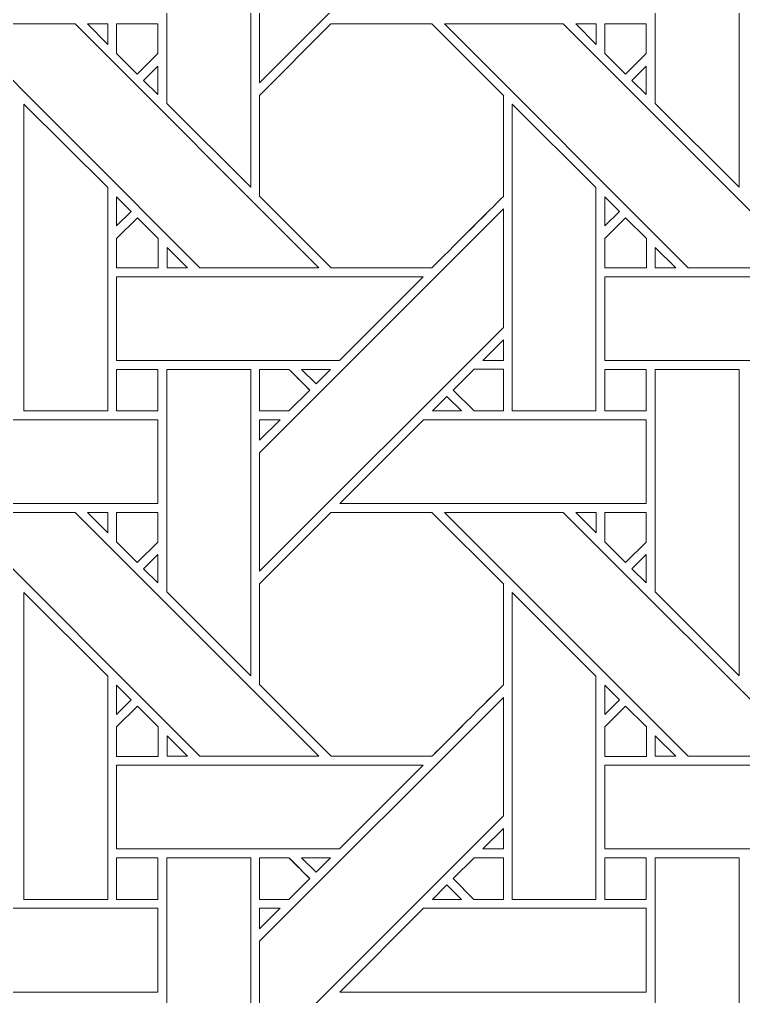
# Model space of a CAD drawing. Header units: inches. Extents: x 6.4 to 18.4, y 3.1 to 15.1.
# Drawn here: x 9.308 to 10.714, y 11.712 to 13.61 of the extents above; entities that cross this region are included whole.
import ezdxf

# ---------------------------------------------------------------- set-up
doc = ezdxf.new("R2010")
doc.units = ezdxf.units.IN
doc.header["$MEASUREMENT"] = 0
doc.layers.add('Design', color=7, linetype='Continuous', lineweight=0)

msp = doc.modelspace()

# ---------------------------------------------------------------- linework, layer by layer
at = {"layer": 'Design'}
for points, knots in [([(18.3821, 15.0948), (18.3821, 15.0948), (6.3829, 15.0948), (6.3829, 15.0948), (6.3829, 15.0948), (6.3829, 3.0948), (6.3829, 3.0948), (6.3829, 3.0948), (18.3829, 3.0948), (18.3829, 3.0948), (18.3829, 3.0948), (18.3829, 15.0948), (18.3829, 15.0948), (18.3829, 15.0948), (18.3821, 15.0948), (18.3821, 15.0948)], [0, 0, 0, 0, 1, 1, 1, 2, 2, 2, 3, 3, 3, 4, 4, 4, 5, 5, 5, 5]), ([(17.6485, 14.3611), (17.6485, 14.3611), (7.1165, 14.3611), (7.1165, 14.3611), (7.1165, 14.3611), (7.1165, 3.8284), (7.1165, 3.8284), (7.1165, 3.8284), (17.6492, 3.8284), (17.6492, 3.8284), (17.6492, 3.8284), (17.6492, 14.3611), (17.6492, 14.3611), (17.6492, 14.3611), (17.6485, 14.3611), (17.6485, 14.3611)], [0, 0, 0, 0, 1, 1, 1, 2, 2, 2, 3, 3, 3, 4, 4, 4, 5, 5, 5, 5]), ([(10.2479, 13.9603), (10.2479, 13.9603), (9.7742, 13.4866), (9.7742, 13.4866), (9.7742, 13.4866), (9.7742, 13.7167), (9.7742, 13.7167), (9.7742, 13.7167), (10.2479, 14.1903), (10.2479, 14.1903), (10.2479, 14.1903), (10.2479, 13.9603), (10.2479, 13.9603)], [0, 0, 0, 0, 1, 1, 1, 2, 2, 2, 3, 3, 3, 4, 4, 4, 4]), ([(9.5942, 13.4466), (9.5942, 13.4466), (9.5942, 13.8788), (9.5942, 13.8788), (9.5942, 13.8788), (9.7571, 13.8788), (9.7571, 13.8788), (9.7571, 13.8788), (9.7571, 13.2837), (9.7571, 13.2837), (9.7571, 13.2837), (9.5942, 13.4466), (9.5942, 13.4466)], [0, 0, 0, 0, 1, 1, 1, 2, 2, 2, 3, 3, 3, 4, 4, 4, 4]), ([(10.5429, 13.4466), (10.5429, 13.4466), (10.5429, 13.8788), (10.5429, 13.8788), (10.5429, 13.8788), (10.7058, 13.8788), (10.7058, 13.8788), (10.7058, 13.8788), (10.7058, 13.2837), (10.7058, 13.2837), (10.7058, 13.2837), (10.5429, 13.4466), (10.5429, 13.4466)], [0, 0, 0, 0, 1, 1, 1, 2, 2, 2, 3, 3, 3, 4, 4, 4, 4]), ([(9.8892, 13.1273), (9.8892, 13.1273), (9.6582, 13.1273), (9.6582, 13.1273), (9.6582, 13.1273), (9.1846, 13.601), (9.1846, 13.601), (9.1846, 13.601), (9.4156, 13.601), (9.4156, 13.601), (9.4156, 13.601), (9.8892, 13.1273), (9.8892, 13.1273)], [0, 0, 0, 0, 1, 1, 1, 2, 2, 2, 3, 3, 3, 4, 4, 4, 4]), ([(9.4397, 13.601), (9.4397, 13.601), (9.4791, 13.601), (9.4791, 13.601), (9.4791, 13.601), (9.4791, 13.5611), (9.4791, 13.5611), (9.4791, 13.5611), (9.4397, 13.601), (9.4397, 13.601)], [0, 0, 0, 0, 1, 1, 1, 2, 2, 2, 3, 3, 3, 3]), ([(9.5766, 13.601), (9.5766, 13.601), (9.5766, 13.5434), (9.5766, 13.5434), (9.5766, 13.5434), (9.5366, 13.5035), (9.5366, 13.5035), (9.5366, 13.5035), (9.4963, 13.5438), (9.4963, 13.5438), (9.4963, 13.5438), (9.4963, 13.601), (9.4963, 13.601), (9.4963, 13.601), (9.5766, 13.601), (9.5766, 13.601)], [0, 0, 0, 0, 1, 1, 1, 2, 2, 2, 3, 3, 3, 4, 4, 4, 5, 5, 5, 5]), ([(9.5766, 13.5434), (9.5766, 13.5434), (9.5366, 13.5035), (9.5366, 13.5035), (9.5366, 13.5035), (9.4963, 13.5438), (9.4963, 13.5438), (9.4963, 13.5438), (9.4963, 13.601), (9.4963, 13.601), (9.4963, 13.601), (9.5766, 13.601), (9.5766, 13.601), (9.5766, 13.601), (9.5766, 13.5434), (9.5766, 13.5434)], [0, 0, 0, 0, 1, 1, 1, 2, 2, 2, 3, 3, 3, 4, 4, 4, 5, 5, 5, 5]), ([(9.9129, 13.601), (9.9129, 13.601), (10.1091, 13.601), (10.1091, 13.601), (10.1091, 13.601), (10.2478, 13.4623), (10.2478, 13.4623), (10.2478, 13.4623), (10.2478, 13.2661), (10.2478, 13.2661), (10.23, 13.2481), (10.1181, 13.1364), (10.1091, 13.1274), (10.1091, 13.1274), (9.9134, 13.1274), (9.9134, 13.1274), (9.9134, 13.1274), (9.7742, 13.2666), (9.7742, 13.2666), (9.7742, 13.2666), (9.7742, 13.4623), (9.7742, 13.4623), (9.7742, 13.4623), (9.9129, 13.601), (9.9129, 13.601)], [0, 0, 0, 0, 1, 1, 1, 2, 2, 2, 3, 3, 3, 4, 4, 4, 5, 5, 5, 6, 6, 6, 7, 7, 7, 8, 8, 8, 8]), ([(10.2478, 13.4623), (10.2478, 13.4623), (10.2478, 13.2661), (10.2478, 13.2661), (10.23, 13.248), (10.118, 13.1363), (10.1091, 13.1274), (10.1091, 13.1274), (9.9134, 13.1274), (9.9134, 13.1274), (9.9134, 13.1274), (9.7742, 13.2666), (9.7742, 13.2666), (9.7742, 13.2666), (9.7742, 13.4623), (9.7742, 13.4623), (9.7742, 13.4623), (9.9129, 13.601), (9.9129, 13.601), (9.9129, 13.601), (10.1091, 13.601), (10.1091, 13.601), (10.1091, 13.601), (10.2478, 13.4623), (10.2478, 13.4623)], [0, 0, 0, 0, 1, 1, 1, 2, 2, 2, 3, 3, 3, 4, 4, 4, 5, 5, 5, 6, 6, 6, 7, 7, 7, 8, 8, 8, 8]), ([(10.838, 13.1273), (10.838, 13.1273), (10.6069, 13.1273), (10.6069, 13.1273), (10.6069, 13.1273), (10.1334, 13.601), (10.1334, 13.601), (10.1334, 13.601), (10.3643, 13.601), (10.3643, 13.601), (10.3643, 13.601), (10.838, 13.1273), (10.838, 13.1273)], [0, 0, 0, 0, 1, 1, 1, 2, 2, 2, 3, 3, 3, 4, 4, 4, 4]), ([(10.3884, 13.601), (10.3884, 13.601), (10.4279, 13.601), (10.4279, 13.601), (10.4279, 13.601), (10.4279, 13.5611), (10.4279, 13.5611), (10.4279, 13.5611), (10.3884, 13.601), (10.3884, 13.601)], [0, 0, 0, 0, 1, 1, 1, 2, 2, 2, 3, 3, 3, 3]), ([(10.5253, 13.601), (10.5253, 13.601), (10.5253, 13.5434), (10.5253, 13.5434), (10.5253, 13.5434), (10.4854, 13.5035), (10.4854, 13.5035), (10.4854, 13.5035), (10.445, 13.5438), (10.445, 13.5438), (10.445, 13.5438), (10.445, 13.601), (10.445, 13.601), (10.445, 13.601), (10.5253, 13.601), (10.5253, 13.601)], [0, 0, 0, 0, 1, 1, 1, 2, 2, 2, 3, 3, 3, 4, 4, 4, 5, 5, 5, 5]), ([(10.5253, 13.5434), (10.5253, 13.5434), (10.4854, 13.5035), (10.4854, 13.5035), (10.4854, 13.5035), (10.445, 13.5438), (10.445, 13.5438), (10.445, 13.5438), (10.445, 13.601), (10.445, 13.601), (10.445, 13.601), (10.5253, 13.601), (10.5253, 13.601), (10.5253, 13.601), (10.5253, 13.5434), (10.5253, 13.5434)], [0, 0, 0, 0, 1, 1, 1, 2, 2, 2, 3, 3, 3, 4, 4, 4, 5, 5, 5, 5]), ([(9.5766, 13.5191), (9.5766, 13.5191), (9.5766, 13.464), (9.5766, 13.464), (9.5766, 13.464), (9.5488, 13.4913), (9.5488, 13.4913), (9.5488, 13.4913), (9.5766, 13.5191), (9.5766, 13.5191)], [0, 0, 0, 0, 1, 1, 1, 2, 2, 2, 3, 3, 3, 3]), ([(10.5253, 13.5191), (10.5253, 13.5191), (10.5253, 13.464), (10.5253, 13.464), (10.5253, 13.464), (10.4976, 13.4913), (10.4976, 13.4913), (10.4976, 13.4913), (10.5253, 13.5191), (10.5253, 13.5191)], [0, 0, 0, 0, 1, 1, 1, 2, 2, 2, 3, 3, 3, 3]), ([(9.3163, 12.8493), (9.3163, 12.8493), (9.3163, 13.4452), (9.3163, 13.4452), (9.3163, 13.4452), (9.4791, 13.283), (9.4791, 13.283), (9.4791, 13.283), (9.4791, 12.8493), (9.4791, 12.8493), (9.4791, 12.8493), (9.3163, 12.8493), (9.3163, 12.8493)], [0, 0, 0, 0, 1, 1, 1, 2, 2, 2, 3, 3, 3, 4, 4, 4, 4]), ([(10.265, 12.8493), (10.265, 12.8493), (10.265, 13.4452), (10.265, 13.4452), (10.265, 13.4452), (10.4278, 13.283), (10.4278, 13.283), (10.4278, 13.283), (10.4278, 12.8493), (10.4278, 12.8493), (10.4278, 12.8493), (10.265, 12.8493), (10.265, 12.8493)], [0, 0, 0, 0, 1, 1, 1, 2, 2, 2, 3, 3, 3, 4, 4, 4, 4]), ([(9.4964, 13.2088), (9.4964, 13.2088), (9.4964, 13.2655), (9.4964, 13.2655), (9.4964, 13.2655), (9.5246, 13.2369), (9.5246, 13.2369), (9.5246, 13.2369), (9.4964, 13.2088), (9.4964, 13.2088)], [0, 0, 0, 0, 1, 1, 1, 2, 2, 2, 3, 3, 3, 3]), ([(10.4451, 13.2088), (10.4451, 13.2088), (10.4451, 13.2655), (10.4451, 13.2655), (10.4451, 13.2655), (10.4733, 13.2369), (10.4733, 13.2369), (10.4733, 13.2369), (10.4451, 13.2088), (10.4451, 13.2088)], [0, 0, 0, 0, 1, 1, 1, 2, 2, 2, 3, 3, 3, 3]), ([(10.2479, 13.0116), (10.2479, 13.0116), (9.7742, 12.5379), (9.7742, 12.5379), (9.7742, 12.5379), (9.7742, 12.768), (9.7742, 12.768), (9.7742, 12.768), (10.2479, 13.2416), (10.2479, 13.2416), (10.2479, 13.2416), (10.2479, 13.0116), (10.2479, 13.0116)], [0, 0, 0, 0, 1, 1, 1, 2, 2, 2, 3, 3, 3, 4, 4, 4, 4]), ([(9.4963, 13.1271), (9.4963, 13.1271), (9.4963, 13.1844), (9.4963, 13.1844), (9.4963, 13.1844), (9.5367, 13.2247), (9.5367, 13.2247), (9.5367, 13.2247), (9.577, 13.1844), (9.577, 13.1844), (9.577, 13.1844), (9.577, 13.1271), (9.577, 13.1271), (9.577, 13.1271), (9.4963, 13.1271), (9.4963, 13.1271)], [0, 0, 0, 0, 1, 1, 1, 2, 2, 2, 3, 3, 3, 4, 4, 4, 5, 5, 5, 5]), ([(9.5367, 13.2247), (9.5367, 13.2247), (9.577, 13.1844), (9.577, 13.1844), (9.577, 13.1844), (9.577, 13.1271), (9.577, 13.1271), (9.577, 13.1271), (9.4963, 13.1271), (9.4963, 13.1271), (9.4963, 13.1271), (9.4963, 13.1844), (9.4963, 13.1844), (9.4963, 13.1844), (9.5367, 13.2247), (9.5367, 13.2247)], [0, 0, 0, 0, 1, 1, 1, 2, 2, 2, 3, 3, 3, 4, 4, 4, 5, 5, 5, 5]), ([(10.4451, 13.1271), (10.4451, 13.1271), (10.4451, 13.1844), (10.4451, 13.1844), (10.4451, 13.1844), (10.4854, 13.2247), (10.4854, 13.2247), (10.4854, 13.2247), (10.5257, 13.1844), (10.5257, 13.1844), (10.5257, 13.1844), (10.5257, 13.1271), (10.5257, 13.1271), (10.5257, 13.1271), (10.4451, 13.1271), (10.4451, 13.1271)], [0, 0, 0, 0, 1, 1, 1, 2, 2, 2, 3, 3, 3, 4, 4, 4, 5, 5, 5, 5]), ([(10.4854, 13.2247), (10.4854, 13.2247), (10.5257, 13.1844), (10.5257, 13.1844), (10.5257, 13.1844), (10.5257, 13.1271), (10.5257, 13.1271), (10.5257, 13.1271), (10.4451, 13.1271), (10.4451, 13.1271), (10.4451, 13.1271), (10.4451, 13.1844), (10.4451, 13.1844), (10.4451, 13.1844), (10.4854, 13.2247), (10.4854, 13.2247)], [0, 0, 0, 0, 1, 1, 1, 2, 2, 2, 3, 3, 3, 4, 4, 4, 5, 5, 5, 5]), ([(9.5943, 13.1273), (9.5943, 13.1273), (9.5943, 13.1671), (9.5943, 13.1671), (9.5943, 13.1671), (9.634, 13.1273), (9.634, 13.1273), (9.634, 13.1273), (9.5943, 13.1273), (9.5943, 13.1273)], [0, 0, 0, 0, 1, 1, 1, 2, 2, 2, 3, 3, 3, 3]), ([(10.543, 13.1273), (10.543, 13.1273), (10.543, 13.1671), (10.543, 13.1671), (10.543, 13.1671), (10.5827, 13.1273), (10.5827, 13.1273), (10.5827, 13.1273), (10.543, 13.1273), (10.543, 13.1273)], [0, 0, 0, 0, 1, 1, 1, 2, 2, 2, 3, 3, 3, 3]), ([(10.0921, 13.1101), (10.0921, 13.1101), (9.9293, 12.9474), (9.9293, 12.9474), (9.9293, 12.9474), (9.4964, 12.9474), (9.4964, 12.9474), (9.4964, 12.9474), (9.4964, 13.1101), (9.4964, 13.1101), (9.4964, 13.1101), (10.0921, 13.1101), (10.0921, 13.1101)], [0, 0, 0, 0, 1, 1, 1, 2, 2, 2, 3, 3, 3, 4, 4, 4, 4]), ([(11.0408, 13.1101), (11.0408, 13.1101), (10.8781, 12.9474), (10.8781, 12.9474), (10.8781, 12.9474), (10.4451, 12.9474), (10.4451, 12.9474), (10.4451, 12.9474), (10.4451, 13.1101), (10.4451, 13.1101), (10.4451, 13.1101), (11.0408, 13.1101), (11.0408, 13.1101)], [0, 0, 0, 0, 1, 1, 1, 2, 2, 2, 3, 3, 3, 4, 4, 4, 4]), ([(10.2479, 12.9474), (10.2479, 12.9474), (10.2081, 12.9474), (10.2081, 12.9474), (10.2081, 12.9474), (10.2479, 12.9872), (10.2479, 12.9872), (10.2479, 12.9872), (10.2479, 12.9474), (10.2479, 12.9474)], [0, 0, 0, 0, 1, 1, 1, 2, 2, 2, 3, 3, 3, 3]), ([(9.4963, 12.9301), (9.4963, 12.9301), (9.5766, 12.9301), (9.5766, 12.9301), (9.5766, 12.9301), (9.5766, 12.8494), (9.5766, 12.8494), (9.5766, 12.8494), (9.4963, 12.8494), (9.4963, 12.8494), (9.4963, 12.8494), (9.4963, 12.9301), (9.4963, 12.9301)], [0, 0, 0, 0, 1, 1, 1, 2, 2, 2, 3, 3, 3, 4, 4, 4, 4]), ([(9.5766, 12.9301), (9.5766, 12.9301), (9.5766, 12.8494), (9.5766, 12.8494), (9.5766, 12.8494), (9.4963, 12.8494), (9.4963, 12.8494), (9.4963, 12.8494), (9.4963, 12.9301), (9.4963, 12.9301), (9.4963, 12.9301), (9.5766, 12.9301), (9.5766, 12.9301)], [0, 0, 0, 0, 1, 1, 1, 2, 2, 2, 3, 3, 3, 4, 4, 4, 4]), ([(9.5942, 12.4979), (9.5942, 12.4979), (9.5942, 12.9301), (9.5942, 12.9301), (9.5942, 12.9301), (9.7571, 12.9301), (9.7571, 12.9301), (9.7571, 12.9301), (9.7571, 12.335), (9.7571, 12.335), (9.7571, 12.335), (9.5942, 12.4979), (9.5942, 12.4979)], [0, 0, 0, 0, 1, 1, 1, 2, 2, 2, 3, 3, 3, 4, 4, 4, 4]), ([(9.8313, 12.9301), (9.8364, 12.925), (9.8672, 12.8942), (9.8716, 12.8898), (9.8716, 12.8898), (9.8312, 12.8494), (9.8312, 12.8494), (9.8312, 12.8494), (9.7742, 12.8494), (9.7742, 12.8494), (9.7742, 12.8494), (9.7742, 12.9301), (9.7742, 12.9301), (9.7742, 12.9301), (9.8313, 12.9301), (9.8313, 12.9301)], [0, 0, 0, 0, 1, 1, 1, 2, 2, 2, 3, 3, 3, 4, 4, 4, 5, 5, 5, 5]), ([(9.8557, 12.9056), (9.8557, 12.9056), (9.8716, 12.8898), (9.8716, 12.8898), (9.8716, 12.8898), (9.8312, 12.8494), (9.8312, 12.8494), (9.8312, 12.8494), (9.7742, 12.8494), (9.7742, 12.8494), (9.7742, 12.8494), (9.7742, 12.9301), (9.7742, 12.9301), (9.7742, 12.9301), (9.8313, 12.9301), (9.8313, 12.9301), (9.8366, 12.9248), (9.8465, 12.9149), (9.8557, 12.9056)], [0, 0, 0, 0, 1, 1, 1, 2, 2, 2, 3, 3, 3, 4, 4, 4, 5, 5, 5, 6, 6, 6, 6]), ([(9.8556, 12.9301), (9.8556, 12.9301), (9.9121, 12.9301), (9.9121, 12.9301), (9.9121, 12.9301), (9.8838, 12.9019), (9.8838, 12.9019), (9.8838, 12.9019), (9.8556, 12.9301), (9.8556, 12.9301)], [0, 0, 0, 0, 1, 1, 1, 2, 2, 2, 3, 3, 3, 3]), ([(10.1908, 12.8494), (10.1908, 12.8494), (10.1504, 12.8897), (10.1504, 12.8897), (10.1504, 12.8897), (10.1908, 12.9302), (10.1908, 12.9302), (10.1908, 12.9302), (10.2479, 12.9302), (10.2479, 12.9302), (10.2479, 12.9302), (10.2479, 12.8494), (10.2479, 12.8494), (10.2479, 12.8494), (10.1908, 12.8494), (10.1908, 12.8494)], [0, 0, 0, 0, 1, 1, 1, 2, 2, 2, 3, 3, 3, 4, 4, 4, 5, 5, 5, 5]), ([(10.1504, 12.8897), (10.1504, 12.8897), (10.1908, 12.9302), (10.1908, 12.9302), (10.1908, 12.9302), (10.2479, 12.9302), (10.2479, 12.9302), (10.2479, 12.9302), (10.2479, 12.8494), (10.2479, 12.8494), (10.2479, 12.8494), (10.1908, 12.8494), (10.1908, 12.8494), (10.1908, 12.8494), (10.1504, 12.8897), (10.1504, 12.8897)], [0, 0, 0, 0, 1, 1, 1, 2, 2, 2, 3, 3, 3, 4, 4, 4, 5, 5, 5, 5]), ([(10.4451, 12.8494), (10.4451, 12.8494), (10.4451, 12.9301), (10.4451, 12.9301), (10.4451, 12.9301), (10.5253, 12.9301), (10.5253, 12.9301), (10.5253, 12.9301), (10.5253, 12.8494), (10.5253, 12.8494), (10.5253, 12.8494), (10.4451, 12.8494), (10.4451, 12.8494)], [0, 0, 0, 0, 1, 1, 1, 2, 2, 2, 3, 3, 3, 4, 4, 4, 4]), ([(10.5253, 12.9301), (10.5253, 12.9301), (10.5253, 12.8494), (10.5253, 12.8494), (10.5253, 12.8494), (10.4451, 12.8494), (10.4451, 12.8494), (10.4451, 12.8494), (10.4451, 12.9301), (10.4451, 12.9301), (10.4451, 12.9301), (10.5253, 12.9301), (10.5253, 12.9301)], [0, 0, 0, 0, 1, 1, 1, 2, 2, 2, 3, 3, 3, 4, 4, 4, 4]), ([(10.5429, 12.4979), (10.5429, 12.4979), (10.5429, 12.9301), (10.5429, 12.9301), (10.5429, 12.9301), (10.7058, 12.9301), (10.7058, 12.9301), (10.7058, 12.9301), (10.7058, 12.335), (10.7058, 12.335), (10.7058, 12.335), (10.5429, 12.4979), (10.5429, 12.4979)], [0, 0, 0, 0, 1, 1, 1, 2, 2, 2, 3, 3, 3, 4, 4, 4, 4]), ([(10.1666, 12.8493), (10.1666, 12.8493), (10.11, 12.8493), (10.11, 12.8493), (10.11, 12.8493), (10.1383, 12.8776), (10.1383, 12.8776), (10.1383, 12.8776), (10.1666, 12.8493), (10.1666, 12.8493)], [0, 0, 0, 0, 1, 1, 1, 2, 2, 2, 3, 3, 3, 3]), ([(9.5766, 12.8322), (9.5766, 12.8322), (9.5766, 12.6694), (9.5766, 12.6694), (9.5766, 12.6694), (8.9813, 12.6694), (8.9813, 12.6694), (8.9813, 12.6694), (9.1442, 12.8322), (9.1442, 12.8322), (9.1442, 12.8322), (9.5766, 12.8322), (9.5766, 12.8322)], [0, 0, 0, 0, 1, 1, 1, 2, 2, 2, 3, 3, 3, 4, 4, 4, 4]), ([(9.8141, 12.8322), (9.8141, 12.8322), (9.7742, 12.7924), (9.7742, 12.7924), (9.7742, 12.7924), (9.7742, 12.8322), (9.7742, 12.8322), (9.7742, 12.8322), (9.8141, 12.8322), (9.8141, 12.8322)], [0, 0, 0, 0, 1, 1, 1, 2, 2, 2, 3, 3, 3, 3]), ([(10.5253, 12.8322), (10.5253, 12.8322), (10.5253, 12.6694), (10.5253, 12.6694), (10.5253, 12.6694), (9.9301, 12.6694), (9.9301, 12.6694), (9.9301, 12.6694), (10.0929, 12.8322), (10.0929, 12.8322), (10.0929, 12.8322), (10.5253, 12.8322), (10.5253, 12.8322)], [0, 0, 0, 0, 1, 1, 1, 2, 2, 2, 3, 3, 3, 4, 4, 4, 4]), ([(9.8892, 12.1786), (9.8892, 12.1786), (9.6582, 12.1786), (9.6582, 12.1786), (9.6582, 12.1786), (9.1846, 12.6522), (9.1846, 12.6522), (9.1846, 12.6522), (9.4156, 12.6522), (9.4156, 12.6522), (9.4156, 12.6522), (9.8892, 12.1786), (9.8892, 12.1786)], [0, 0, 0, 0, 1, 1, 1, 2, 2, 2, 3, 3, 3, 4, 4, 4, 4]), ([(9.4397, 12.6522), (9.4397, 12.6522), (9.4791, 12.6522), (9.4791, 12.6522), (9.4791, 12.6522), (9.4791, 12.6124), (9.4791, 12.6124), (9.4791, 12.6124), (9.4397, 12.6522), (9.4397, 12.6522)], [0, 0, 0, 0, 1, 1, 1, 2, 2, 2, 3, 3, 3, 3]), ([(9.5766, 12.6523), (9.5766, 12.6523), (9.5766, 12.5947), (9.5766, 12.5947), (9.5766, 12.5947), (9.5366, 12.5547), (9.5366, 12.5547), (9.5366, 12.5547), (9.4963, 12.5951), (9.4963, 12.5951), (9.4963, 12.5951), (9.4963, 12.6523), (9.4963, 12.6523), (9.4963, 12.6523), (9.5766, 12.6523), (9.5766, 12.6523)], [0, 0, 0, 0, 1, 1, 1, 2, 2, 2, 3, 3, 3, 4, 4, 4, 5, 5, 5, 5]), ([(9.5766, 12.5947), (9.5766, 12.5947), (9.5366, 12.5547), (9.5366, 12.5547), (9.5366, 12.5547), (9.4963, 12.5951), (9.4963, 12.5951), (9.4963, 12.5951), (9.4963, 12.6523), (9.4963, 12.6523), (9.4963, 12.6523), (9.5766, 12.6523), (9.5766, 12.6523), (9.5766, 12.6523), (9.5766, 12.5947), (9.5766, 12.5947)], [0, 0, 0, 0, 1, 1, 1, 2, 2, 2, 3, 3, 3, 4, 4, 4, 5, 5, 5, 5]), ([(9.9129, 12.6523), (9.9129, 12.6523), (10.1091, 12.6523), (10.1091, 12.6523), (10.1091, 12.6523), (10.2478, 12.5135), (10.2478, 12.5135), (10.2478, 12.5135), (10.2478, 12.3173), (10.2478, 12.3173), (10.23, 12.2994), (10.1181, 12.1876), (10.1091, 12.1786), (10.1091, 12.1786), (9.9134, 12.1786), (9.9134, 12.1786), (9.9134, 12.1786), (9.7742, 12.3179), (9.7742, 12.3179), (9.7742, 12.3179), (9.7742, 12.5135), (9.7742, 12.5135), (9.7742, 12.5135), (9.9129, 12.6523), (9.9129, 12.6523)], [0, 0, 0, 0, 1, 1, 1, 2, 2, 2, 3, 3, 3, 4, 4, 4, 5, 5, 5, 6, 6, 6, 7, 7, 7, 8, 8, 8, 8]), ([(10.2478, 12.5135), (10.2478, 12.5135), (10.2478, 12.3173), (10.2478, 12.3173), (10.2301, 12.2995), (10.1182, 12.1877), (10.1091, 12.1786), (10.1091, 12.1786), (9.9134, 12.1786), (9.9134, 12.1786), (9.9134, 12.1786), (9.7742, 12.3179), (9.7742, 12.3179), (9.7742, 12.3179), (9.7742, 12.5135), (9.7742, 12.5135), (9.7742, 12.5135), (9.9129, 12.6523), (9.9129, 12.6523), (9.9129, 12.6523), (10.1091, 12.6523), (10.1091, 12.6523), (10.1091, 12.6523), (10.2478, 12.5135), (10.2478, 12.5135)], [0, 0, 0, 0, 1, 1, 1, 2, 2, 2, 3, 3, 3, 4, 4, 4, 5, 5, 5, 6, 6, 6, 7, 7, 7, 8, 8, 8, 8]), ([(10.838, 12.1786), (10.838, 12.1786), (10.6069, 12.1786), (10.6069, 12.1786), (10.6069, 12.1786), (10.1334, 12.6522), (10.1334, 12.6522), (10.1334, 12.6522), (10.3643, 12.6522), (10.3643, 12.6522), (10.3643, 12.6522), (10.838, 12.1786), (10.838, 12.1786)], [0, 0, 0, 0, 1, 1, 1, 2, 2, 2, 3, 3, 3, 4, 4, 4, 4]), ([(10.3884, 12.6522), (10.3884, 12.6522), (10.4279, 12.6522), (10.4279, 12.6522), (10.4279, 12.6522), (10.4279, 12.6124), (10.4279, 12.6124), (10.4279, 12.6124), (10.3884, 12.6522), (10.3884, 12.6522)], [0, 0, 0, 0, 1, 1, 1, 2, 2, 2, 3, 3, 3, 3]), ([(10.5253, 12.6523), (10.5253, 12.6523), (10.5253, 12.5947), (10.5253, 12.5947), (10.5253, 12.5947), (10.4854, 12.5547), (10.4854, 12.5547), (10.4854, 12.5547), (10.445, 12.5951), (10.445, 12.5951), (10.445, 12.5951), (10.445, 12.6523), (10.445, 12.6523), (10.445, 12.6523), (10.5253, 12.6523), (10.5253, 12.6523)], [0, 0, 0, 0, 1, 1, 1, 2, 2, 2, 3, 3, 3, 4, 4, 4, 5, 5, 5, 5]), ([(10.5253, 12.5947), (10.5253, 12.5947), (10.4854, 12.5547), (10.4854, 12.5547), (10.4854, 12.5547), (10.445, 12.5951), (10.445, 12.5951), (10.445, 12.5951), (10.445, 12.6523), (10.445, 12.6523), (10.445, 12.6523), (10.5253, 12.6523), (10.5253, 12.6523), (10.5253, 12.6523), (10.5253, 12.5947), (10.5253, 12.5947)], [0, 0, 0, 0, 1, 1, 1, 2, 2, 2, 3, 3, 3, 4, 4, 4, 5, 5, 5, 5]), ([(9.5766, 12.5704), (9.5766, 12.5704), (9.5766, 12.5152), (9.5766, 12.5152), (9.5766, 12.5152), (9.5488, 12.5426), (9.5488, 12.5426), (9.5488, 12.5426), (9.5766, 12.5704), (9.5766, 12.5704)], [0, 0, 0, 0, 1, 1, 1, 2, 2, 2, 3, 3, 3, 3]), ([(10.5253, 12.5704), (10.5253, 12.5704), (10.5253, 12.5152), (10.5253, 12.5152), (10.5253, 12.5152), (10.4976, 12.5426), (10.4976, 12.5426), (10.4976, 12.5426), (10.5253, 12.5704), (10.5253, 12.5704)], [0, 0, 0, 0, 1, 1, 1, 2, 2, 2, 3, 3, 3, 3]), ([(9.3163, 11.9006), (9.3163, 11.9006), (9.3163, 12.4964), (9.3163, 12.4964), (9.3163, 12.4964), (9.4791, 12.3343), (9.4791, 12.3343), (9.4791, 12.3343), (9.4791, 11.9006), (9.4791, 11.9006), (9.4791, 11.9006), (9.3163, 11.9006), (9.3163, 11.9006)], [0, 0, 0, 0, 1, 1, 1, 2, 2, 2, 3, 3, 3, 4, 4, 4, 4]), ([(10.265, 11.9006), (10.265, 11.9006), (10.265, 12.4964), (10.265, 12.4964), (10.265, 12.4964), (10.4278, 12.3343), (10.4278, 12.3343), (10.4278, 12.3343), (10.4278, 11.9006), (10.4278, 11.9006), (10.4278, 11.9006), (10.265, 11.9006), (10.265, 11.9006)], [0, 0, 0, 0, 1, 1, 1, 2, 2, 2, 3, 3, 3, 4, 4, 4, 4]), ([(9.4964, 12.26), (9.4964, 12.26), (9.4964, 12.3168), (9.4964, 12.3168), (9.4964, 12.3168), (9.5246, 12.2882), (9.5246, 12.2882), (9.5246, 12.2882), (9.4964, 12.26), (9.4964, 12.26)], [0, 0, 0, 0, 1, 1, 1, 2, 2, 2, 3, 3, 3, 3]), ([(10.4451, 12.26), (10.4451, 12.26), (10.4451, 12.3168), (10.4451, 12.3168), (10.4451, 12.3168), (10.4733, 12.2882), (10.4733, 12.2882), (10.4733, 12.2882), (10.4451, 12.26), (10.4451, 12.26)], [0, 0, 0, 0, 1, 1, 1, 2, 2, 2, 3, 3, 3, 3]), ([(10.2479, 12.0628), (10.2479, 12.0628), (9.7742, 11.5892), (9.7742, 11.5892), (9.7742, 11.5892), (9.7742, 11.8193), (9.7742, 11.8193), (9.7742, 11.8193), (10.2479, 12.2929), (10.2479, 12.2929), (10.2479, 12.2929), (10.2479, 12.0628), (10.2479, 12.0628)], [0, 0, 0, 0, 1, 1, 1, 2, 2, 2, 3, 3, 3, 4, 4, 4, 4]), ([(9.4963, 12.1784), (9.4963, 12.1784), (9.4963, 12.2357), (9.4963, 12.2357), (9.4963, 12.2357), (9.5367, 12.276), (9.5367, 12.276), (9.5367, 12.276), (9.577, 12.2357), (9.577, 12.2357), (9.577, 12.2357), (9.577, 12.1784), (9.577, 12.1784), (9.577, 12.1784), (9.4963, 12.1784), (9.4963, 12.1784)], [0, 0, 0, 0, 1, 1, 1, 2, 2, 2, 3, 3, 3, 4, 4, 4, 5, 5, 5, 5]), ([(9.5367, 12.276), (9.5367, 12.276), (9.577, 12.2357), (9.577, 12.2357), (9.577, 12.2357), (9.577, 12.1784), (9.577, 12.1784), (9.577, 12.1784), (9.4963, 12.1784), (9.4963, 12.1784), (9.4963, 12.1784), (9.4963, 12.2357), (9.4963, 12.2357), (9.4963, 12.2357), (9.5367, 12.276), (9.5367, 12.276)], [0, 0, 0, 0, 1, 1, 1, 2, 2, 2, 3, 3, 3, 4, 4, 4, 5, 5, 5, 5]), ([(10.4451, 12.1784), (10.4451, 12.1784), (10.4451, 12.2357), (10.4451, 12.2357), (10.4451, 12.2357), (10.4854, 12.276), (10.4854, 12.276), (10.4854, 12.276), (10.5257, 12.2357), (10.5257, 12.2357), (10.5257, 12.2357), (10.5257, 12.1784), (10.5257, 12.1784), (10.5257, 12.1784), (10.4451, 12.1784), (10.4451, 12.1784)], [0, 0, 0, 0, 1, 1, 1, 2, 2, 2, 3, 3, 3, 4, 4, 4, 5, 5, 5, 5]), ([(10.4854, 12.276), (10.4854, 12.276), (10.5257, 12.2357), (10.5257, 12.2357), (10.5257, 12.2357), (10.5257, 12.1784), (10.5257, 12.1784), (10.5257, 12.1784), (10.4451, 12.1784), (10.4451, 12.1784), (10.4451, 12.1784), (10.4451, 12.2357), (10.4451, 12.2357), (10.4451, 12.2357), (10.4854, 12.276), (10.4854, 12.276)], [0, 0, 0, 0, 1, 1, 1, 2, 2, 2, 3, 3, 3, 4, 4, 4, 5, 5, 5, 5]), ([(9.5943, 12.1786), (9.5943, 12.1786), (9.5943, 12.2184), (9.5943, 12.2184), (9.5943, 12.2184), (9.634, 12.1786), (9.634, 12.1786), (9.634, 12.1786), (9.5943, 12.1786), (9.5943, 12.1786)], [0, 0, 0, 0, 1, 1, 1, 2, 2, 2, 3, 3, 3, 3]), ([(10.543, 12.1786), (10.543, 12.1786), (10.543, 12.2184), (10.543, 12.2184), (10.543, 12.2184), (10.5827, 12.1786), (10.5827, 12.1786), (10.5827, 12.1786), (10.543, 12.1786), (10.543, 12.1786)], [0, 0, 0, 0, 1, 1, 1, 2, 2, 2, 3, 3, 3, 3]), ([(10.0921, 12.1613), (10.0921, 12.1613), (9.9293, 11.9986), (9.9293, 11.9986), (9.9293, 11.9986), (9.4964, 11.9986), (9.4964, 11.9986), (9.4964, 11.9986), (9.4964, 12.1613), (9.4964, 12.1613), (9.4964, 12.1613), (10.0921, 12.1613), (10.0921, 12.1613)], [0, 0, 0, 0, 1, 1, 1, 2, 2, 2, 3, 3, 3, 4, 4, 4, 4]), ([(11.0408, 12.1613), (11.0408, 12.1613), (10.8781, 11.9986), (10.8781, 11.9986), (10.8781, 11.9986), (10.4451, 11.9986), (10.4451, 11.9986), (10.4451, 11.9986), (10.4451, 12.1613), (10.4451, 12.1613), (10.4451, 12.1613), (11.0408, 12.1613), (11.0408, 12.1613)], [0, 0, 0, 0, 1, 1, 1, 2, 2, 2, 3, 3, 3, 4, 4, 4, 4]), ([(10.2479, 11.9987), (10.2479, 11.9987), (10.2081, 11.9987), (10.2081, 11.9987), (10.2081, 11.9987), (10.2479, 12.0384), (10.2479, 12.0384), (10.2479, 12.0384), (10.2479, 11.9987), (10.2479, 11.9987)], [0, 0, 0, 0, 1, 1, 1, 2, 2, 2, 3, 3, 3, 3]), ([(9.4963, 11.9814), (9.4963, 11.9814), (9.5766, 11.9814), (9.5766, 11.9814), (9.5766, 11.9814), (9.5766, 11.9006), (9.5766, 11.9006), (9.5766, 11.9006), (9.4963, 11.9006), (9.4963, 11.9006), (9.4963, 11.9006), (9.4963, 11.9814), (9.4963, 11.9814)], [0, 0, 0, 0, 1, 1, 1, 2, 2, 2, 3, 3, 3, 4, 4, 4, 4]), ([(9.5766, 11.9814), (9.5766, 11.9814), (9.5766, 11.9006), (9.5766, 11.9006), (9.5766, 11.9006), (9.4963, 11.9006), (9.4963, 11.9006), (9.4963, 11.9006), (9.4963, 11.9814), (9.4963, 11.9814), (9.4963, 11.9814), (9.5766, 11.9814), (9.5766, 11.9814)], [0, 0, 0, 0, 1, 1, 1, 2, 2, 2, 3, 3, 3, 4, 4, 4, 4]), ([(9.7571, 11.9814), (9.7571, 11.9814), (9.7571, 11.3863), (9.7571, 11.3863), (9.7571, 11.3863), (9.5942, 11.5492), (9.5942, 11.5492), (9.5942, 11.5492), (9.5942, 11.9814), (9.5942, 11.9814), (9.5942, 11.9814), (9.7571, 11.9814), (9.7571, 11.9814)], [0, 0, 0, 0, 1, 1, 1, 2, 2, 2, 3, 3, 3, 4, 4, 4, 4]), ([(9.8313, 11.9814), (9.8364, 11.9763), (9.8672, 11.9455), (9.8716, 11.9411), (9.8716, 11.9411), (9.8312, 11.9006), (9.8312, 11.9006), (9.8312, 11.9006), (9.7742, 11.9006), (9.7742, 11.9006), (9.7742, 11.9006), (9.7742, 11.9814), (9.7742, 11.9814), (9.7742, 11.9814), (9.8313, 11.9814), (9.8313, 11.9814)], [0, 0, 0, 0, 1, 1, 1, 2, 2, 2, 3, 3, 3, 4, 4, 4, 5, 5, 5, 5]), ([(9.8558, 11.9569), (9.8558, 11.9569), (9.8716, 11.9411), (9.8716, 11.9411), (9.8716, 11.9411), (9.8312, 11.9006), (9.8312, 11.9006), (9.8312, 11.9006), (9.7742, 11.9006), (9.7742, 11.9006), (9.7742, 11.9006), (9.7742, 11.9814), (9.7742, 11.9814), (9.7742, 11.9814), (9.8313, 11.9814), (9.8313, 11.9814), (9.8366, 11.9761), (9.8465, 11.9662), (9.8558, 11.9569)], [0, 0, 0, 0, 1, 1, 1, 2, 2, 2, 3, 3, 3, 4, 4, 4, 5, 5, 5, 6, 6, 6, 6]), ([(9.8556, 11.9814), (9.8556, 11.9814), (9.9121, 11.9814), (9.9121, 11.9814), (9.9121, 11.9814), (9.8838, 11.9532), (9.8838, 11.9532), (9.8838, 11.9532), (9.8556, 11.9814), (9.8556, 11.9814)], [0, 0, 0, 0, 1, 1, 1, 2, 2, 2, 3, 3, 3, 3]), ([(10.1907, 11.9006), (10.1907, 11.9006), (10.1504, 11.941), (10.1504, 11.941), (10.1504, 11.941), (10.1908, 11.9814), (10.1908, 11.9814), (10.1908, 11.9814), (10.2479, 11.9814), (10.2479, 11.9814), (10.2479, 11.9814), (10.2479, 11.9006), (10.2479, 11.9006), (10.2479, 11.9006), (10.1907, 11.9006), (10.1907, 11.9006)], [0, 0, 0, 0, 1, 1, 1, 2, 2, 2, 3, 3, 3, 4, 4, 4, 5, 5, 5, 5]), ([(10.1504, 11.941), (10.1504, 11.941), (10.1908, 11.9814), (10.1908, 11.9814), (10.1908, 11.9814), (10.2479, 11.9814), (10.2479, 11.9814), (10.2479, 11.9814), (10.2479, 11.9006), (10.2479, 11.9006), (10.2479, 11.9006), (10.1907, 11.9006), (10.1907, 11.9006), (10.1907, 11.9006), (10.1504, 11.941), (10.1504, 11.941)], [0, 0, 0, 0, 1, 1, 1, 2, 2, 2, 3, 3, 3, 4, 4, 4, 5, 5, 5, 5]), ([(10.4451, 11.9006), (10.4451, 11.9006), (10.4451, 11.9814), (10.4451, 11.9814), (10.4451, 11.9814), (10.5253, 11.9814), (10.5253, 11.9814), (10.5253, 11.9814), (10.5253, 11.9006), (10.5253, 11.9006), (10.5253, 11.9006), (10.4451, 11.9006), (10.4451, 11.9006)], [0, 0, 0, 0, 1, 1, 1, 2, 2, 2, 3, 3, 3, 4, 4, 4, 4]), ([(10.5253, 11.9814), (10.5253, 11.9814), (10.5253, 11.9006), (10.5253, 11.9006), (10.5253, 11.9006), (10.4451, 11.9006), (10.4451, 11.9006), (10.4451, 11.9006), (10.4451, 11.9814), (10.4451, 11.9814), (10.4451, 11.9814), (10.5253, 11.9814), (10.5253, 11.9814)], [0, 0, 0, 0, 1, 1, 1, 2, 2, 2, 3, 3, 3, 4, 4, 4, 4]), ([(10.5429, 11.5492), (10.5429, 11.5492), (10.5429, 11.9814), (10.5429, 11.9814), (10.5429, 11.9814), (10.7058, 11.9814), (10.7058, 11.9814), (10.7058, 11.9814), (10.7058, 11.3863), (10.7058, 11.3863), (10.7058, 11.3863), (10.5429, 11.5492), (10.5429, 11.5492)], [0, 0, 0, 0, 1, 1, 1, 2, 2, 2, 3, 3, 3, 4, 4, 4, 4]), ([(10.1666, 11.9006), (10.1666, 11.9006), (10.11, 11.9006), (10.11, 11.9006), (10.11, 11.9006), (10.1383, 11.9289), (10.1383, 11.9289), (10.1383, 11.9289), (10.1666, 11.9006), (10.1666, 11.9006)], [0, 0, 0, 0, 1, 1, 1, 2, 2, 2, 3, 3, 3, 3]), ([(9.1442, 11.8835), (9.1442, 11.8835), (9.5766, 11.8835), (9.5766, 11.8835), (9.5766, 11.8835), (9.5766, 11.7206), (9.5766, 11.7206), (9.5766, 11.7206), (8.9813, 11.7206), (8.9813, 11.7206), (8.9813, 11.7206), (9.1442, 11.8835), (9.1442, 11.8835)], [0, 0, 0, 0, 1, 1, 1, 2, 2, 2, 3, 3, 3, 4, 4, 4, 4]), ([(9.814, 11.8835), (9.814, 11.8835), (9.7742, 11.8436), (9.7742, 11.8436), (9.7742, 11.8436), (9.7742, 11.8835), (9.7742, 11.8835), (9.7742, 11.8835), (9.814, 11.8835), (9.814, 11.8835)], [0, 0, 0, 0, 1, 1, 1, 2, 2, 2, 3, 3, 3, 3]), ([(10.5253, 11.8835), (10.5253, 11.8835), (10.5253, 11.7206), (10.5253, 11.7206), (10.5253, 11.7206), (9.9301, 11.7206), (9.9301, 11.7206), (9.9301, 11.7206), (10.0929, 11.8835), (10.0929, 11.8835), (10.0929, 11.8835), (10.5253, 11.8835), (10.5253, 11.8835)], [0, 0, 0, 0, 1, 1, 1, 2, 2, 2, 3, 3, 3, 4, 4, 4, 4])]:
    msp.add_open_spline(points, degree=3, knots=knots, dxfattribs=at)

doc.saveas('drawing.dxf')
